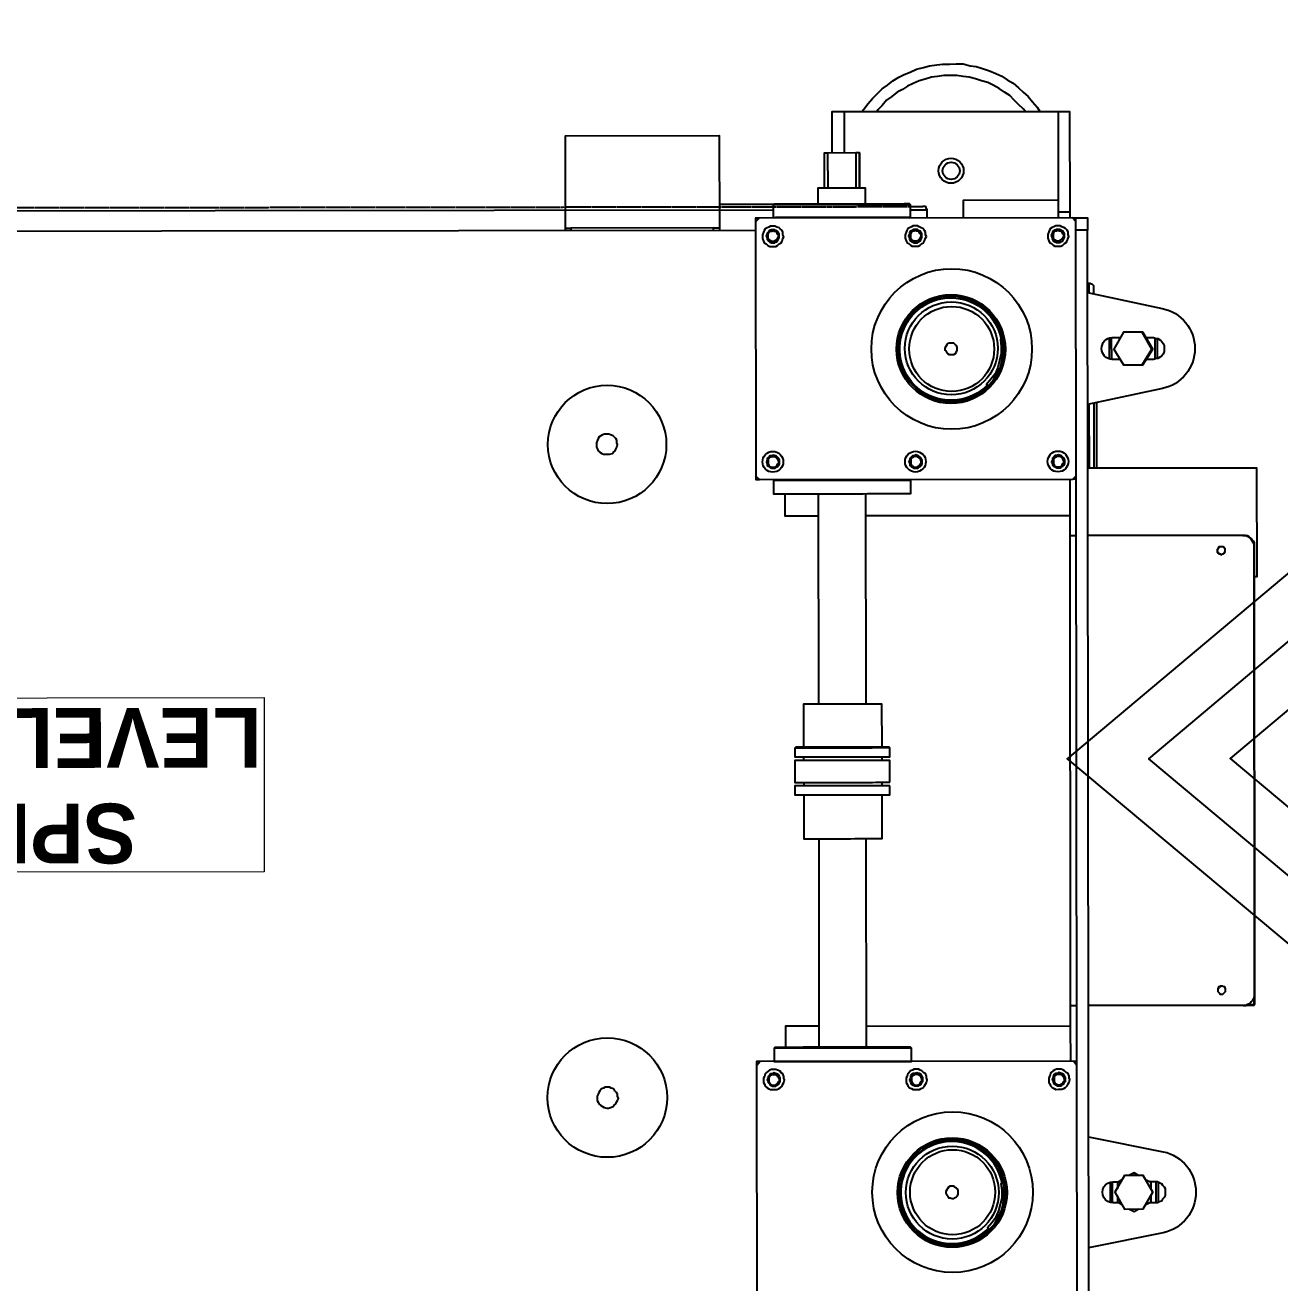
# Model space of a CAD drawing. Header units: feet. Extents: x -99009 to 3252343, y -11094690 to 9035152.
# Drawn here: x 2489362 to 2490418, y -1980629 to -1979570 of the extents above; entities that cross this region are included whole.
import ezdxf

# ---------------------------------------------------------------- set-up
doc = ezdxf.new("R2010")
doc.units = ezdxf.units.FT
doc.linetypes.add('PDF_IMPORT', pattern=[1, 0.8, -0.2])
doc.layers.add('1', color=1, linetype='Continuous')
doc.styles.add('PDF Century Gothic Bold', font='GOTHICB.TTF')

# ---------------------------------------------------------------- blocks, each defined once
blk = doc.blocks.new('lEVELLING mACHINE')
at = {"color": 200, "lineweight": 25, "transparency": 33554684}
for points in [[(11659.8, 7227.4), (11665.7, 7208.8), (11401.9, 7208.8), (11399, 7205.9), (11399, 6992.5), (11399, 6988.8)], [(11399, 7199.2), (11389.3, 7199.2), (11389.3, 6289.3), (11399, 6289.3)], [(11401.9, 6988.8), (11665.7, 6988.8), (11668.7, 6992.5), (11668.7, 7205.9), (11665.7, 7208.8), (11668.7, 7208.8), (11668.7, 7205.9)], [(11355.3, 7113.3), (11350.8, 7115.5), (11347.1, 7113.3)], [(11338.2, 7090.3), (11333.8, 7090.3), (11331.5, 7090.3), (11330.1, 7091), (11327.8, 7091.8), (11327.1, 7093.2), (11325.6, 7094.7), (11324.9, 7096.2), (11324.9, 7098.4), (11324.9, 7099.9), (11324.9, 7102.1), (11325.6, 7103.6), (11327.1, 7105.1), (11327.8, 7106.6), (11330.1, 7107.3), (11331.5, 7108.1), (11333.8, 7108.1), (11338.2, 7108.1)], [(11330.8, 7090.3), (11330.8, 7108.1)], [(11332.3, 7108.1), (11332.3, 7090.3)], [(11341.2, 7109.5), (11336.7, 7107.3), (11336.7, 7102.1)], [(11364.9, 7102.1), (11364.9, 7107.3), (11361.2, 7109.5)], [(11369.3, 7090.3), (11369.3, 7108.1)], [(11370.8, 7108.1), (11370.8, 7090.3)], [(11336.7, 7096.2), (11336.7, 7091), (11341.2, 7088.8)], [(11361.2, 7088.8), (11364.9, 7091), (11364.9, 7096.2)], [(11347.1, 7085.1), (11350.8, 7082.9), (11355.3, 7085.1)], [(11460.5, 7091), (11460.5, 7091)], [(11462.7, 7091.8), (11462.7, 7091.8)], [(11399, 6992.5), (11401.9, 6988.8), (11399, 6988.8), (11399, 6499), (11399, 6496)], [(11404.2, 6988.8), (11404.2, 6959.1)], [(11539, 6988.8), (11538.3, 6988.8), (11538.3, 6977.7), (11539, 6976.9), (11539.8, 6976.9), (11540.5, 6976.9), (11542, 6976.9), (11543.5, 6976.9), (11544.9, 6976.9), (11547.2, 6976.9), (11550.1, 6976.9), (11552.3, 6976.9), (11556.1, 6976.9), (11559, 6976.9), (11562.7, 6976.9), (11566.4, 6976.9), (11570.1, 6976.9), (11574.6, 6976.9), (11578.3, 6976.9), (11582.7, 6976.9), (11587.2, 6976.9), (11591.6, 6976.9), (11596.1, 6976.9), (11600.5, 6976.9), (11605, 6976.9), (11609.4, 6976.9), (11613.8, 6976.9), (11617.5, 6976.9), (11622, 6976.9), (11625.7, 6976.9), (11629.4, 6976.9), (11633.1, 6976.9), (11636.1, 6976.9), (11639, 6976.9), (11642, 6976.9), (11645, 6976.9), (11647.2, 6976.9), (11648.7, 6976.9), (11650.2, 6976.9), (11651.6, 6976.9), (11652.4, 6976.9), (11653.1, 6976.9), (11653.9, 6977.7), (11653.9, 6988.8), (11653.1, 6988.8)], [(11653.9, 6988.8), (11653.1, 6988.8), (11651.6, 6988.8), (11650.9, 6988.8), (11649.4, 6988.8), (11647.2, 6988.8), (11645, 6988.8), (11642.7, 6988.8), (11639.8, 6988.8), (11636.8, 6988.8), (11633.1, 6988.8), (11630.1, 6988.8), (11626.4, 6988.8), (11622, 6988.8), (11618.3, 6988.8), (11613.8, 6988.8), (11609.4, 6988.8), (11605, 6988.8), (11600.5, 6988.8), (11596.1, 6988.8), (11591.6, 6988.8), (11587.2, 6988.8), (11582.7, 6988.8), (11578.3, 6988.8), (11573.8, 6988.8), (11570.1, 6988.8), (11565.7, 6988.8), (11562, 6988.8), (11559, 6988.8), (11555.3, 6988.8), (11552.3, 6988.8), (11549.4, 6988.8), (11547.2, 6988.8), (11544.9, 6988.8), (11542.7, 6988.8), (11541.2, 6988.8), (11539.8, 6988.8), (11539, 6988.8), (11538.3, 6988.8)], [(11665.7, 6988.8), (11668.7, 6988.8), (11668.7, 6992.5)], [(11538.3, 6977.7), (11539, 6977.7), (11539.8, 6977.7), (11541.2, 6977.7), (11542.7, 6977.7), (11544.9, 6977.7), (11547.2, 6977.7), (11549.4, 6977.7), (11552.3, 6977.7), (11555.3, 6977.7), (11559, 6977.7), (11562, 6977.7), (11565.7, 6977.7), (11570.1, 6977.7), (11573.8, 6977.7), (11578.3, 6977.7), (11582.7, 6977.7), (11587.2, 6977.7), (11591.6, 6977.7), (11596.1, 6977.7), (11600.5, 6977.7), (11605, 6977.7), (11609.4, 6977.7), (11613.8, 6977.7), (11618.3, 6977.7), (11622, 6977.7), (11626.4, 6977.7), (11630.1, 6977.7), (11633.1, 6977.7), (11636.8, 6977.7), (11639.8, 6977.7), (11642.7, 6977.7), (11645, 6977.7), (11647.2, 6977.7), (11649.4, 6977.7), (11650.9, 6977.7), (11651.6, 6977.7), (11653.1, 6977.7), (11653.9, 6977.7)], [(11576.1, 6976.9), (11576.1, 6801.3)], [(11616.1, 6801.3), (11616.1, 6976.9)], [(11616.1, 6959.1), (11644.2, 6959.1), (11644.2, 6976.9)], [(11576.1, 6959.1), (11404.2, 6959.1), (11404.2, 6529.4), (11404.2, 6499)], [(11250, 6936.2), (11250, 6941.4), (11249.3, 6941.4), (11250, 6942.1), (11258.9, 6942.1), (11389.3, 6942.1)], [(11249.3, 6932.5), (11249.3, 6941.4)], [(11254.5, 6941.4), (11250, 6941.4), (11250, 6942.1)], [(11258.9, 6942.1), (11258.9, 6942.1)], [(11399, 6942.1), (11404.2, 6942.1)], [(11249.3, 6932.5), (11249.3, 6932.5)], [(11258.9, 6546.4), (11257.5, 6546.4), (11255.2, 6546.4), (11253.7, 6547.2), (11252.3, 6548.7), (11251.5, 6549.4), (11250, 6550.9), (11249.3, 6552.4), (11249.3, 6554.6), (11249.3, 6556.1), (11249.3, 6932.5), (11249.3, 6556.1), (11249.3, 6553.8), (11250, 6552.4), (11250.8, 6550.9), (11252.3, 6548.7), (11253.7, 6547.9), (11255.2, 6547.2), (11256.7, 6546.4), (11258.9, 6546.4), (11389.3, 6546.4)], [(11276.7, 6925.8), (11277.5, 6925.8), (11278.2, 6925.8), (11278.9, 6926.5), (11279.7, 6927.3), (11280.4, 6928), (11280.4, 6928.8), (11280.4, 6929.5), (11280.4, 6930.2), (11279.7, 6931), (11278.9, 6931.7), (11278.2, 6932.5), (11277.5, 6932.5), (11276.7, 6932.5)], [(11628.7, 6764.3), (11628.7, 6801.3), (11627.2, 6801.3), (11626.4, 6801.3), (11625, 6801.3), (11622.7, 6801.3), (11620.5, 6801.3), (11618.3, 6801.3), (11615.3, 6801.3), (11612.4, 6801.3), (11609.4, 6801.3), (11606.4, 6801.3), (11602.7, 6801.3), (11599.8, 6801.3), (11596.1, 6801.3), (11592.4, 6801.3), (11589.4, 6801.3), (11585.7, 6801.3), (11582.7, 6801.3), (11579.8, 6801.3), (11576.8, 6801.3), (11573.8, 6801.3), (11571.6, 6801.3), (11569.4, 6801.3), (11567.2, 6801.3), (11565.7, 6801.3), (11564.9, 6801.3), (11563.5, 6801.3), (11562.7, 6801.3), (11562.7, 6764.3)], [(11628.7, 6801.3), (11627.9, 6801.3), (11627.2, 6801.3), (11625.7, 6801.3), (11624.2, 6801.3), (11622, 6801.3), (11620.5, 6801.3), (11617.5, 6801.3), (11615.3, 6801.3), (11612.4, 6801.3), (11609.4, 6801.3), (11606.4, 6801.3), (11602.7, 6801.3), (11599.8, 6801.3), (11596.1, 6801.3), (11592.4, 6801.3), (11589.4, 6801.3), (11585.7, 6801.3), (11582.7, 6801.3), (11579.8, 6801.3), (11576.8, 6801.3), (11574.6, 6801.3), (11571.6, 6801.3), (11569.4, 6801.3), (11567.9, 6801.3), (11566.4, 6801.3), (11564.9, 6801.3), (11564.2, 6801.3), (11563.5, 6801.3), (11562.7, 6801.3)], [(11628.7, 6801.3), (11628.7, 6801.3)], [(11636.1, 6764.3), (11635.3, 6764.3), (11634.6, 6764.3), (11633.8, 6764.3), (11632.4, 6764.3), (11630.9, 6764.3), (11628.7, 6764.3), (11626.4, 6764.3), (11624.2, 6764.3), (11621.3, 6764.3), (11618.3, 6764.3), (11614.6, 6764.3), (11611.6, 6764.3), (11607.9, 6764.3), (11604.2, 6764.3), (11600.5, 6764.3), (11596.8, 6764.3), (11593.1, 6764.3), (11589.4, 6764.3), (11585.7, 6764.3), (11582, 6764.3), (11579, 6764.3), (11575.3, 6764.3), (11572.4, 6764.3), (11569.4, 6764.3), (11566.4, 6764.3), (11564.2, 6764.3), (11562, 6764.3), (11560.5, 6764.3), (11559, 6764.3), (11557.5, 6764.3), (11556.8, 6764.3), (11556.1, 6764.3)], [(11556.1, 6756.9), (11556.8, 6756.9), (11557.5, 6756.9), (11559, 6756.9), (11560.5, 6756.9), (11562, 6756.9), (11564.2, 6756.9), (11566.4, 6756.9), (11569.4, 6756.9), (11572.4, 6756.9), (11575.3, 6756.9), (11579, 6756.9), (11582, 6756.9), (11585.7, 6756.9), (11589.4, 6756.9), (11593.1, 6756.9), (11596.8, 6756.9), (11600.5, 6756.9), (11604.2, 6756.9), (11607.9, 6756.9), (11611.6, 6756.9), (11614.6, 6756.9), (11618.3, 6756.9), (11621.3, 6756.9), (11624.2, 6756.9), (11626.4, 6756.9), (11628.7, 6756.9), (11630.9, 6756.9), (11632.4, 6756.9), (11633.8, 6756.9), (11634.6, 6756.9), (11635.3, 6756.9), (11636.1, 6756.9)], [(11562.7, 6756.9), (11562.7, 6753.9)], [(11628.7, 6753.9), (11628.7, 6756.9)], [(11562.7, 6735.4), (11562.7, 6732.4)], [(11628.7, 6732.4), (11628.7, 6735.4)], [(11556.1, 6725), (11556.8, 6725), (11558.3, 6725), (11559.8, 6725), (11561.2, 6725), (11563.5, 6725), (11565.7, 6725), (11567.9, 6725), (11570.9, 6725), (11573.8, 6725), (11576.8, 6725), (11580.5, 6725), (11584.2, 6725), (11587.9, 6725), (11591.6, 6725), (11595.3, 6725), (11599, 6725), (11602.7, 6725), (11606.4, 6725), (11610.1, 6725), (11613.1, 6725), (11616.8, 6725), (11619.8, 6725), (11622.7, 6725), (11625, 6725), (11627.9, 6725), (11630.1, 6725), (11631.6, 6725), (11633.1, 6725), (11634.6, 6725), (11635.3, 6725), (11636.1, 6725)], [(11562.7, 6724.3), (11562.7, 6688), (11563.5, 6688), (11564.2, 6688), (11564.9, 6688), (11566.4, 6688), (11567.9, 6688), (11569.4, 6688), (11571.6, 6688), (11574.6, 6688), (11576.8, 6688), (11579.8, 6688), (11582.7, 6688), (11585.7, 6688), (11589.4, 6688), (11592.4, 6688), (11596.1, 6688), (11599.8, 6688), (11602.7, 6688), (11606.4, 6688), (11609.4, 6688), (11612.4, 6688), (11615.3, 6688), (11617.5, 6688), (11620.5, 6688), (11622, 6688), (11624.2, 6688), (11625.7, 6688), (11627.2, 6688), (11627.9, 6688), (11628.7, 6688), (11628.7, 6724.3)], [(11562.7, 6688), (11563.5, 6688), (11564.9, 6688), (11565.7, 6688), (11567.2, 6688), (11569.4, 6688), (11571.6, 6688), (11573.8, 6688), (11576.8, 6688), (11579.8, 6688), (11582.7, 6688), (11585.7, 6688), (11589.4, 6688), (11592.4, 6688), (11596.1, 6688), (11599.8, 6688), (11602.7, 6688), (11606.4, 6688), (11609.4, 6688), (11612.4, 6688), (11615.3, 6688), (11618.3, 6688), (11620.5, 6688), (11622.7, 6688), (11625, 6688), (11626.4, 6688), (11627.2, 6688), (11628.7, 6688)], [(11576.1, 6688), (11576.1, 6510.9)], [(11616.1, 6510.9), (11616.1, 6688)], [(11628.7, 6688), (11628.7, 6688)], [(11389.3, 6489.4), (11247.1, 6489.4), (11247.1, 6581.3), (11249.3, 6581.3)], [(11249.3, 6556.1), (11249.3, 6556.1)], [(11276.7, 6556.1), (11277.5, 6556.1), (11278.2, 6556.1), (11278.9, 6556.1), (11278.9, 6556.8), (11279.7, 6556.8), (11279.7, 6557.5), (11280.4, 6558.3), (11280.4, 6559), (11280.4, 6559.8), (11280.4, 6560.5), (11279.7, 6560.5), (11279.7, 6561.2), (11278.9, 6561.2), (11278.9, 6562), (11278.2, 6562), (11277.5, 6562), (11276.7, 6562.7)], [(11258.9, 6546.4), (11258.9, 6546.4)], [(11404.2, 6546.4), (11399, 6546.4)], [(11576.1, 6529.4), (11404.2, 6529.4)], [(11644.2, 6510.9), (11644.2, 6529.4), (11616.1, 6529.4)], [(11653.1, 6499), (11653.9, 6499.8), (11653.9, 6510.9), (11653.1, 6510.9), (11652.4, 6510.9), (11651.6, 6510.9), (11650.2, 6510.9), (11648.7, 6510.9), (11647.2, 6510.9), (11645, 6510.9), (11642, 6510.9), (11639, 6510.9), (11636.1, 6510.9), (11633.1, 6510.9), (11629.4, 6510.9), (11625.7, 6510.9), (11622, 6510.9), (11617.5, 6510.9), (11613.8, 6510.9), (11609.4, 6510.9), (11605, 6510.9), (11600.5, 6510.9), (11596.1, 6510.9), (11591.6, 6510.9), (11587.2, 6510.9), (11582.7, 6510.9), (11578.3, 6510.9), (11574.6, 6510.9), (11570.1, 6510.9), (11566.4, 6510.9), (11562.7, 6510.9), (11559, 6510.9), (11556.1, 6510.9), (11552.3, 6510.9), (11550.1, 6510.9), (11547.2, 6510.9), (11544.9, 6510.9), (11543.5, 6510.9), (11542, 6510.9), (11540.5, 6510.9), (11539.8, 6510.9), (11539, 6510.9), (11538.3, 6510.9), (11538.3, 6499.8), (11539, 6499)], [(11653.9, 6510.9), (11653.1, 6510.9), (11651.6, 6510.9), (11650.9, 6510.9), (11649.4, 6510.9), (11647.2, 6510.9), (11645, 6510.9), (11642.7, 6510.9), (11639.8, 6510.9), (11636.8, 6510.9), (11633.1, 6510.9), (11630.1, 6510.9), (11626.4, 6510.9), (11622, 6510.9), (11618.3, 6510.9), (11613.8, 6510.9), (11609.4, 6510.9), (11605, 6510.9), (11600.5, 6510.9), (11596.1, 6510.9), (11591.6, 6510.9), (11587.2, 6510.9), (11582.7, 6510.9), (11578.3, 6510.9), (11573.8, 6510.9), (11570.1, 6510.9), (11565.7, 6510.9), (11562, 6510.9), (11559, 6510.9), (11555.3, 6510.9), (11552.3, 6510.9), (11549.4, 6510.9), (11547.2, 6510.9), (11544.9, 6510.9), (11542.7, 6510.9), (11541.2, 6510.9), (11539.8, 6510.9), (11539, 6510.9), (11538.3, 6510.9)], [(11399, 6499), (11401.9, 6499), (11399, 6496), (11399, 6281.9), (11401.9, 6279), (11399, 6279), (11389.3, 6279), (11389.3, 6289.3)], [(11401.9, 6279), (11665.7, 6279), (11668.7, 6281.9), (11668.7, 6496), (11665.7, 6499), (11401.9, 6499)], [(11538.3, 6499.8), (11539, 6499.8), (11539.8, 6499.8), (11541.2, 6499.8), (11542.7, 6499.8), (11544.9, 6499.8), (11547.2, 6499.8), (11549.4, 6499.8), (11552.3, 6499.8), (11555.3, 6499.8), (11559, 6499.8), (11562, 6499.8), (11565.7, 6499.8), (11570.1, 6499.8), (11573.8, 6499.8), (11578.3, 6499.8), (11582.7, 6499.8), (11587.2, 6499.8), (11591.6, 6499.8), (11596.1, 6499.8), (11600.5, 6499.8), (11605, 6499.8), (11609.4, 6499.8), (11613.8, 6499.8), (11618.3, 6499.8), (11622, 6499.8), (11626.4, 6499.8), (11630.1, 6499.8), (11633.1, 6499.8), (11636.8, 6499.8), (11639.8, 6499.8), (11642.7, 6499.8), (11645, 6499.8), (11647.2, 6499.8), (11649.4, 6499.8), (11650.9, 6499.8), (11651.6, 6499.8), (11653.1, 6499.8), (11653.9, 6499.8)], [(11668.7, 6496), (11668.7, 6499), (11665.7, 6499)], [(11381.9, 6434.5), (11381.9, 6489.4)], [(11384.2, 6434.5), (11384.2, 6489.4)], [(11387.9, 6489.4), (11387.9, 6435.3)], [(11339.7, 6379.7), (11333.8, 6379.7), (11331.5, 6380.5), (11330.1, 6380.5), (11327.8, 6381.9), (11327.1, 6382.7), (11325.6, 6384.9), (11324.9, 6386.4), (11324.9, 6387.9), (11324.9, 6390.1), (11324.9, 6391.6), (11325.6, 6393.8), (11327.1, 6395.3), (11327.8, 6396), (11330.1, 6397.5), (11331.5, 6397.5), (11333.8, 6398.2), (11339.7, 6398.2)], [(11330.8, 6380.5), (11330.8, 6397.5)], [(11332.3, 6398.2), (11332.3, 6380.5)], [(11369.3, 6380.5), (11369.3, 6398.2)], [(11370.8, 6397.5), (11370.8, 6380.5)], [(11460.5, 6381.2), (11460.5, 6381.2)], [(11462.7, 6381.2), (11462.7, 6381.2)], [(11468.6, 6364.9), (11468.6, 6364.9)], [(11389.3, 6333.8), (11387.9, 6333.8), (11387.1, 6333.8), (11386.4, 6334.5), (11385.6, 6334.5), (11384.9, 6335.3), (11384.2, 6336), (11384.2, 6336.7), (11384.2, 6337.5), (11384.2, 6343.4)], [(11387.9, 6342.7), (11387.9, 6333.8)], [(11668.7, 6289.3), (13169.1, 6289.3)], [(11704.2, 6287.1), (11702.8, 6287.1), (11702, 6287.1), (11701.3, 6287.1), (11700.5, 6287.1), (11699.8, 6287.1), (11699.1, 6287.1), (11699.1, 6289.3)], [(11704.2, 6289.3), (11704.2, 6287.1), (11824.3, 6287.1), (11824.3, 6289.3)], [(11828.7, 6289.3), (11828.7, 6287.1), (11828, 6287.1), (11827.2, 6287.1), (11826.5, 6287.1), (11825.8, 6287.1), (11825, 6287.1), (11824.3, 6287.1)], [(11399, 6281.9), (11399, 6279)], [(11413.8, 6273.8), (11404.2, 6273.8), (11404.2, 6279)], [(11413.8, 6189.3), (11413.8, 6264.1), (11493.8, 6264.1), (11493.8, 6279)], [(11413.8, 6264.1), (11413.8, 6279)], [(11524.2, 6279), (11524.2, 6272.3), (11524.2, 6271.5), (11524.9, 6270.8), (11524.9, 6270.1), (11525.7, 6269.3), (11526.4, 6269.3), (11527.2, 6269.3), (11527.9, 6269.3)], [(11539, 6279), (11538.3, 6278.2), (11538.3, 6267.8), (11539, 6267.1), (11539.8, 6267.1), (11540.5, 6267.1), (11542, 6267.1), (11543.5, 6267.1), (11544.9, 6267.1), (11547.2, 6267.1), (11550.1, 6267.1), (11552.3, 6267.1), (11556.1, 6267.1), (11559, 6267.1), (11562.7, 6267.1), (11566.4, 6267.1), (11570.1, 6267.1), (11574.6, 6267.1), (11578.3, 6267.1), (11582.7, 6267.1), (11587.2, 6267.1), (11591.6, 6267.1), (11596.1, 6267.1), (11600.5, 6267.1), (11605, 6267.1), (11609.4, 6267.1), (11613.8, 6267.1), (11617.5, 6267.1), (11622, 6267.1), (11625.7, 6267.1), (11629.4, 6267.1), (11633.1, 6267.1), (11636.1, 6267.1), (11639, 6267.1), (11642, 6267.1), (11645, 6267.1), (11647.2, 6267.1), (11648.7, 6267.1), (11650.2, 6267.1), (11651.6, 6267.1), (11652.4, 6267.1), (11653.1, 6267.1)], [(11653.9, 6278.2), (11653.1, 6278.2), (11651.6, 6278.2), (11650.9, 6278.2), (11649.4, 6278.2), (11647.2, 6278.2), (11645, 6278.2), (11642.7, 6278.2), (11639.8, 6278.2), (11636.8, 6278.2), (11633.1, 6278.2), (11630.1, 6278.2), (11626.4, 6278.2), (11622, 6278.2), (11618.3, 6278.2), (11613.8, 6278.2), (11609.4, 6278.2), (11605, 6278.2), (11600.5, 6278.2), (11596.1, 6278.2), (11591.6, 6278.2), (11587.2, 6278.2), (11582.7, 6278.2), (11578.3, 6278.2), (11573.8, 6278.2), (11570.1, 6278.2), (11565.7, 6278.2), (11562, 6278.2), (11559, 6278.2), (11555.3, 6278.2), (11552.3, 6278.2), (11549.4, 6278.2), (11547.2, 6278.2), (11544.9, 6278.2), (11542.7, 6278.2), (11541.2, 6278.2), (11539.8, 6278.2), (11539, 6278.2), (11538.3, 6278.2)], [(11699.1, 6267.1), (11653.1, 6267.1), (11653.9, 6267.8), (11653.9, 6278.2), (11653.1, 6279)], [(11665.7, 6279), (11668.7, 6279), (11668.7, 6281.9)], [(11828.7, 6287.1), (11828.7, 6209.3), (11699.1, 6209.3), (11699.1, 6287.1)], [(11604.2, 6224.1), (11604.2, 6189.3), (11593.8, 6189.3), (11413.8, 6189.3), (11404.2, 6189.3), (11404.2, 6273.8)], [(11524.2, 6272.3), (11538.3, 6272.3)], [(11538.3, 6267.8), (11539, 6267.8), (11539.8, 6267.8), (11541.2, 6267.8), (11542.7, 6267.8), (11544.9, 6267.8), (11547.2, 6267.8), (11549.4, 6267.8), (11552.3, 6267.8), (11555.3, 6267.8), (11559, 6267.8), (11562, 6267.8), (11565.7, 6267.8), (11570.1, 6267.8), (11573.8, 6267.8), (11578.3, 6267.8), (11582.7, 6267.8), (11587.2, 6267.8), (11591.6, 6267.8), (11596.1, 6267.8), (11600.5, 6267.8), (11605, 6267.8), (11609.4, 6267.8), (11613.8, 6267.8), (11618.3, 6267.8), (11622, 6267.8), (11626.4, 6267.8), (11630.1, 6267.8), (11633.1, 6267.8), (11636.8, 6267.8), (11639.8, 6267.8), (11642.7, 6267.8), (11645, 6267.8), (11647.2, 6267.8), (11649.4, 6267.8), (11650.9, 6267.8), (11651.6, 6267.8), (11653.1, 6267.8), (11653.9, 6267.8)], [(11653.9, 6272.3), (14942.1, 6272.3)], [(11576.1, 6267.1), (11576.1, 6253.8), (11576.8, 6253.8), (11577.5, 6253.8), (11578.3, 6253.8), (11579.8, 6253.8), (11582, 6253.8), (11583.5, 6253.8), (11585.7, 6253.8), (11587.9, 6253.8), (11590.9, 6253.8), (11593.1, 6253.8), (11596.1, 6253.8), (11599, 6253.8), (11601.2, 6253.8), (11604.2, 6253.8), (11606.4, 6253.8), (11608.7, 6253.8), (11610.1, 6253.8), (11612.4, 6253.8), (11613.8, 6253.8), (11614.6, 6253.8), (11615.3, 6253.8), (11616.1, 6253.8), (11616.1, 6267.1)], [(11581.2, 6224.1), (11581.2, 6253.8), (11581.2, 6224.1), (11582, 6224.1), (11582.7, 6224.1), (11583.5, 6224.1), (11584.2, 6224.1), (11584.2, 6253.8)], [(11584.2, 6224.1), (11607.9, 6224.1), (11607.9, 6253.8)], [(11607.9, 6224.1), (11608.7, 6224.1), (11609.4, 6224.1), (11610.1, 6224.1), (11610.9, 6224.1), (11610.9, 6253.8)], [(11581.2, 6224.1), (11581.2, 6224.1)], [(11593.8, 6224.1), (11593.8, 6189.3)], [(11579, 6189.3), (11577.5, 6187.1), (11573.8, 6182.6), (11570.1, 6178.2), (11566.4, 6174.5), (11562, 6170), (11557.5, 6167.1), (11553.1, 6163.4), (11547.9, 6160.4), (11543.5, 6158.2), (11538.3, 6156), (11533.1, 6153.7), (11527.2, 6152.2), (11522, 6150.8), (11516, 6150), (11510.9, 6149.3), (11504.9, 6149.3), (11499.7, 6149.3), (11493.8, 6149.3), (11487.9, 6150.8), (11482.7, 6151.5), (11477.5, 6153), (11471.6, 6155.2), (11466.4, 6157.4), (11461.2, 6159.7), (11456.8, 6162.6), (11451.6, 6165.6), (11447.1, 6169.3), (11443.4, 6173), (11439, 6176.7), (11435.3, 6181.1), (11431.6, 6185.6), (11429.3, 6189.3)], [(11441.2, 6189.3), (11443.4, 6187.1), (11447.1, 6183.4), (11450.8, 6179.7), (11454.5, 6176), (11459, 6173), (11463.4, 6170), (11468.6, 6167.1), (11473.1, 6164.8), (11478.3, 6163.4), (11483.4, 6161.9), (11488.6, 6160.4), (11493.8, 6159.7), (11499, 6158.9), (11504.2, 6158.9), (11510.1, 6158.9), (11515.3, 6159.7), (11520.5, 6160.4), (11525.7, 6161.9), (11530.9, 6163.4), (11536, 6165.6), (11540.5, 6167.8), (11544.9, 6170.8), (11549.4, 6173), (11553.8, 6176.7), (11558.3, 6179.7), (11562, 6184.1), (11565.7, 6187.8), (11566.4, 6189.3)]]:
    blk.add_lwpolyline(points, dxfattribs=at)
for points in [[(11389.3, 7052.5), (11326.4, 7065.1, -0.805272), (11326.4, 7133.3), (11389.3, 7145.9)], [(11462, 7091), (11460.5, 7091), (11462.7, 7091.8), (11462, 7091.8, 4.10214), (11473.8, 7129.6), (11473.8, 7128.8), (11474.5, 7128.8), (11470.8, 7124.4), (11467.1, 7119.9), (11464.9, 7114.7), (11463.4, 7109.5), (11462, 7103.6), (11462, 7097.7), (11462.7, 7091.8)], [(11363.4, 7108.1), (11368.6, 7108.1, -1.003478), (11368.6, 7090.3), (11363.4, 7090.3)], [(11389.3, 6341.9), (11326.4, 6355.3, -0.814666), (11326.4, 6422.7), (11389.3, 6436)], [(11462.7, 6381.2), (11462, 6387.1), (11462, 6393.1), (11463.4, 6399), (11464.9, 6404.9), (11467.1, 6410.1), (11470.8, 6414.5), (11474.5, 6419), (11473.8, 6419), (11473.8, 6419.7, -4.033178), (11462, 6381.2)], [(11361.9, 6398.2), (11368.6, 6398.2, -0.967222), (11368.6, 6379.7), (11361.9, 6379.7)]]:
    blk.add_lwpolyline(points, format="xyb", dxfattribs=at)
for points in [[(11460.5, 7091), (11461.2, 7090.3), (11462.7, 7084.4), (11464.9, 7078.4), (11468.6, 7073.2), (11472.3, 7068.8), (11477.5, 7064.3), (11482.7, 7060.6), (11487.9, 7058.4), (11493.8, 7056.2), (11499.7, 7055.5), (11506.4, 7055.5), (11512.3, 7056.2), (11518.3, 7057.7), (11524.2, 7059.9), (11529.4, 7063.6), (11534.6, 7067.3), (11538.3, 7071.8), (11542, 7076.9), (11544.9, 7082.9), (11546.4, 7088.8), (11547.9, 7094.7), (11547.9, 7100.7), (11547.2, 7107.3), (11545.7, 7113.3), (11543.5, 7119.2), (11540.5, 7124.4), (11536, 7128.8), (11531.6, 7133.3), (11526.4, 7137), (11521.2, 7139.9), (11515.3, 7141.4), (11509.4, 7142.9), (11502.7, 7142.9), (11496.8, 7142.9), (11490.8, 7141.4), (11484.9, 7138.4), (11479.7, 7135.5), (11474.5, 7131.8), (11473.1, 7130.3), (11468.6, 7125.8), (11465.7, 7120.7), (11462.7, 7114.7), (11461.2, 7108.8), (11460.5, 7102.9), (11459.7, 7096.2)], [(11460.5, 7091), (11461.2, 7090.3), (11462.7, 7084.4), (11464.9, 7078.4), (11468.6, 7073.2), (11472.3, 7068.8), (11476.8, 7064.3), (11482, 7060.6), (11487.9, 7058.4), (11493.8, 7056.2), (11499.7, 7055.5), (11506.4, 7055.5), (11512.3, 7056.2), (11518.3, 7057.7), (11524.2, 7059.9), (11529.4, 7063.6), (11534.6, 7067.3), (11538.3, 7071.8), (11542, 7076.9), (11544.9, 7082.9), (11546.4, 7088.1), (11547.9, 7094.7), (11547.9, 7100.7), (11547.2, 7107.3), (11545.7, 7113.3), (11543.5, 7118.4), (11540.5, 7124.4), (11536, 7128.8), (11531.6, 7133.3), (11526.4, 7137), (11521.2, 7139.9), (11515.3, 7141.4), (11509.4, 7142.9), (11502.7, 7142.9), (11496.8, 7142.9), (11490.8, 7141.4), (11484.9, 7138.4), (11479.7, 7135.5), (11474.5, 7131.8), (11473.1, 7130.3), (11468.6, 7125.8), (11465.7, 7120.7), (11462.7, 7114.7), (11461.2, 7108.8), (11460.5, 7102.9), (11460.5, 7096.2)], [(11359, 7085.1), (11367.1, 7099.2), (11359, 7113.3), (11343.4, 7113.3), (11335.3, 7099.2), (11343.4, 7085.1)], [(11499, 7099.2), (11499, 7097.7), (11499.7, 7096.2), (11500.5, 7095.5), (11502, 7094.7), (11502.7, 7094), (11504.2, 7094), (11505.7, 7094), (11507.1, 7094.7), (11507.9, 7096.2), (11508.6, 7096.9), (11509.4, 7098.4), (11509.4, 7099.9), (11508.6, 7101.4), (11507.9, 7102.1), (11507.1, 7103.6), (11505.7, 7103.6), (11504.2, 7104.4), (11502.7, 7104.4), (11502, 7103.6), (11500.5, 7102.9), (11499.7, 7102.1), (11499, 7100.7)], [(11793.9, 7010.3), (11796.1, 7010.3), (11797.6, 7011), (11799.1, 7011.7), (11800.6, 7013.2), (11801.3, 7014.7), (11802, 7016.2), (11802.8, 7017.7), (11802.8, 7019.9), (11802.8, 7021.4), (11802, 7022.9), (11801.3, 7024.3), (11799.8, 7025.8), (11798.3, 7026.6), (11796.9, 7027.3), (11794.6, 7028), (11793.2, 7028), (11791.7, 7027.3), (11789.4, 7026.6), (11788.7, 7025.8), (11787.2, 7024.3), (11786.5, 7022.9), (11785.7, 7021.4), (11785, 7019.9), (11785.7, 7017.7), (11785.7, 7016.2), (11786.5, 7014.7), (11788, 7013.2), (11788.7, 7011.7), (11790.9, 7011), (11792.4, 7010.3)], [(11413.8, 6995.4), (11416, 6995.4), (11417.5, 6996.2), (11419, 6996.9), (11420.5, 6998.4), (11421.2, 6999.1), (11421.9, 7001.4), (11422.7, 7002.8), (11422.7, 7004.3), (11422.7, 7006.6), (11421.9, 7008), (11421.2, 7009.5), (11419.7, 7011), (11418.2, 7011.7), (11416.8, 7012.5), (11414.5, 7012.5), (11413, 7012.5), (11411.6, 7012.5), (11410.1, 7011.7), (11408.6, 7011), (11407.1, 7009.5), (11406.4, 7008), (11405.6, 7006.6), (11404.9, 7004.3), (11405.6, 7002.8), (11405.6, 7001.4), (11406.4, 6999.1), (11407.9, 6998.4), (11409.3, 6996.9), (11410.8, 6996.2), (11412.3, 6995.4)], [(11413.8, 6998.4), (11415.3, 6999.1), (11416.8, 6999.1), (11418.2, 6999.9), (11419, 7001.4), (11419, 7002.8), (11419.7, 7004.3), (11419, 7005.8), (11419, 7006.6), (11418.2, 7008), (11416.8, 7008.8), (11415.3, 7009.5), (11413.8, 7009.5), (11412.3, 7009.5), (11411.6, 7008.8), (11410.1, 7008), (11409.3, 7006.6), (11408.6, 7005.8), (11408.6, 7004.3), (11408.6, 7002.8), (11409.3, 7001.4), (11410.1, 6999.9), (11411.6, 6999.1), (11412.3, 6999.1)], [(11413.8, 7008.8), (11413, 7008.8), (11411.6, 7008), (11410.8, 7007.3), (11410.1, 7005.8), (11409.3, 7005.1), (11409.3, 7003.6), (11410.1, 7002.1), (11410.8, 7001.4), (11411.6, 7000.6), (11413, 6999.9), (11413.8, 6999.9), (11415.3, 6999.9), (11416.8, 7000.6), (11417.5, 7001.4), (11418.2, 7002.1), (11418.2, 7003.6), (11418.2, 7005.1), (11418.2, 7005.8), (11417.5, 7007.3), (11416.8, 7008), (11415.3, 7008.8)], [(11533.8, 6995.4), (11536, 6995.4), (11537.5, 6996.2), (11539, 6996.9), (11540.5, 6998.4), (11541.2, 6999.1), (11542, 7001.4), (11542.7, 7002.8), (11542.7, 7004.3), (11542.7, 7006.6), (11542, 7008), (11541.2, 7009.5), (11539.8, 7011), (11538.3, 7011.7), (11536.8, 7012.5), (11534.6, 7012.5), (11533.1, 7012.5), (11531.6, 7012.5), (11530.1, 7011.7), (11528.6, 7011), (11527.2, 7009.5), (11526.4, 7008), (11525.7, 7006.6), (11524.9, 7004.3), (11525.7, 7002.8), (11525.7, 7001.4), (11526.4, 6999.1), (11527.9, 6998.4), (11529.4, 6996.9), (11530.9, 6996.2), (11532.3, 6995.4)], [(11533.8, 6998.4), (11535.3, 6999.1), (11536.8, 6999.1), (11538.3, 6999.9), (11539, 7001.4), (11539, 7002.8), (11539.8, 7004.3), (11539, 7005.8), (11539, 7006.6), (11538.3, 7008), (11536.8, 7008.8), (11535.3, 7009.5), (11533.8, 7009.5), (11532.3, 7009.5), (11531.6, 7008.8), (11530.1, 7008), (11529.4, 7006.6), (11528.6, 7005.8), (11528.6, 7004.3), (11528.6, 7002.8), (11529.4, 7001.4), (11530.1, 6999.9), (11531.6, 6999.1), (11532.3, 6999.1)], [(11533.8, 7008.8), (11533.1, 7008.8), (11531.6, 7008), (11530.9, 7007.3), (11530.1, 7005.8), (11529.4, 7005.1), (11529.4, 7003.6), (11530.1, 7002.1), (11530.9, 7001.4), (11531.6, 7000.6), (11533.1, 6999.9), (11533.8, 6999.9), (11535.3, 6999.9), (11536.8, 7000.6), (11537.5, 7001.4), (11538.3, 7002.1), (11538.3, 7003.6), (11538.3, 7005.1), (11538.3, 7005.8), (11537.5, 7007.3), (11536.8, 7008), (11535.3, 7008.8)], [(11653.9, 6995.4), (11656.1, 6995.4), (11657.6, 6996.2), (11659, 6996.9), (11660.5, 6998.4), (11661.3, 6999.1), (11662, 7001.4), (11662.7, 7002.8), (11662.7, 7004.3), (11662.7, 7006.6), (11662, 7008), (11661.3, 7009.5), (11659.8, 7011), (11658.3, 7011.7), (11656.8, 7012.5), (11654.6, 7012.5), (11653.1, 7012.5), (11651.6, 7012.5), (11650.2, 7011.7), (11648.7, 7011), (11647.2, 7009.5), (11646.4, 7008), (11645.7, 7006.6), (11645, 7004.3), (11645.7, 7002.8), (11645.7, 7001.4), (11646.4, 6999.1), (11647.9, 6998.4), (11648.7, 6996.9), (11650.9, 6996.2), (11652.4, 6995.4)], [(11653.9, 6998.4), (11655.3, 6999.1), (11656.8, 6999.1), (11657.6, 6999.9), (11659, 7001.4), (11659, 7002.8), (11659.8, 7004.3), (11659, 7005.8), (11659, 7006.6), (11657.6, 7008), (11656.8, 7008.8), (11655.3, 7009.5), (11653.9, 7009.5), (11652.4, 7009.5), (11651.6, 7008.8), (11650.2, 7008), (11649.4, 7006.6), (11648.7, 7005.8), (11648.7, 7004.3), (11648.7, 7002.8), (11649.4, 7001.4), (11650.2, 6999.9), (11651.6, 6999.1), (11652.4, 6999.1)], [(11653.9, 7008.8), (11653.1, 7008.8), (11651.6, 7008), (11650.9, 7007.3), (11650.2, 7005.8), (11649.4, 7005.1), (11649.4, 7003.6), (11650.2, 7002.1), (11650.9, 7001.4), (11651.6, 7000.6), (11653.1, 6999.9), (11653.9, 6999.9), (11655.3, 6999.9), (11656.8, 7000.6), (11657.6, 7001.4), (11658.3, 7002.1), (11658.3, 7003.6), (11658.3, 7005.1), (11658.3, 7005.8), (11657.6, 7007.3), (11656.8, 7008), (11655.3, 7008.8)], [(11249.3, 6932.5), (11249.3, 6933.9), (11250, 6936.2), (11250.8, 6937.6), (11252.3, 6939.1), (11253.7, 6940.6), (11255.2, 6941.4), (11256.7, 6942.1), (11258.9, 6942.1), (11256.7, 6942.1), (11255.2, 6941.4), (11253.7, 6940.6), (11252.3, 6939.1), (11250.8, 6937.6), (11250, 6936.2), (11249.3, 6933.9)], [(11276.7, 6932.5), (11276, 6932.5), (11275.2, 6931.7), (11274.5, 6931), (11273.8, 6930.2), (11273.8, 6928.8), (11273.8, 6928), (11274.5, 6926.5), (11275.2, 6926.5), (11276.7, 6925.8), (11277.5, 6925.8), (11278.2, 6926.5), (11279.7, 6926.5), (11279.7, 6928), (11280.4, 6928.8), (11280.4, 6930.2), (11279.7, 6931), (11278.9, 6931.7), (11278.2, 6932.5)], [(11556.1, 6756.9), (11556.8, 6756.9), (11557.5, 6756.9), (11558.3, 6756.9), (11559, 6756.9), (11561.2, 6756.9), (11562.7, 6756.9), (11564.9, 6756.9), (11567.2, 6756.9), (11570.1, 6756.9), (11573.1, 6756.9), (11576.1, 6756.9), (11579.8, 6756.9), (11583.5, 6756.9), (11586.4, 6756.9), (11590.1, 6756.9), (11593.8, 6756.9), (11598.3, 6756.9), (11602, 6756.9), (11605.7, 6756.9), (11608.7, 6756.9), (11612.4, 6756.9), (11616.1, 6756.9), (11619, 6756.9), (11622, 6756.9), (11625, 6756.9), (11627.2, 6756.9), (11629.4, 6756.9), (11630.9, 6756.9), (11632.4, 6756.9), (11633.8, 6756.9), (11634.6, 6756.9), (11635.3, 6756.9), (11636.1, 6756.9), (11636.1, 6764.3), (11635.3, 6764.3), (11634.6, 6764.3), (11633.8, 6764.3), (11632.4, 6764.3), (11630.9, 6764.3), (11629.4, 6764.3), (11627.2, 6764.3), (11625, 6764.3), (11622, 6764.3), (11619, 6764.3), (11616.1, 6764.3), (11612.4, 6764.3), (11608.7, 6764.3), (11605.7, 6764.3), (11602, 6764.3), (11598.3, 6764.3), (11593.8, 6764.3), (11590.1, 6764.3), (11586.4, 6764.3), (11583.5, 6764.3), (11579.8, 6764.3), (11576.1, 6764.3), (11573.1, 6764.3), (11570.1, 6764.3), (11567.2, 6764.3), (11564.9, 6764.3), (11562.7, 6764.3), (11561.2, 6764.3), (11559, 6764.3), (11558.3, 6764.3), (11557.5, 6764.3), (11556.8, 6764.3), (11556.1, 6764.3)], [(11556.1, 6753.9), (11556.1, 6735.4), (11556.8, 6735.4), (11558.3, 6735.4), (11559.8, 6735.4), (11561.2, 6735.4), (11563.5, 6735.4), (11565.7, 6735.4), (11567.9, 6735.4), (11570.9, 6735.4), (11573.8, 6735.4), (11576.8, 6735.4), (11580.5, 6735.4), (11584.2, 6735.4), (11587.9, 6735.4), (11591.6, 6735.4), (11595.3, 6735.4), (11599, 6735.4), (11602.7, 6735.4), (11606.4, 6735.4), (11610.1, 6735.4), (11613.1, 6735.4), (11616.8, 6735.4), (11619.8, 6735.4), (11622.7, 6735.4), (11625, 6735.4), (11627.9, 6735.4), (11630.1, 6735.4), (11631.6, 6735.4), (11633.1, 6735.4), (11634.6, 6735.4), (11635.3, 6735.4), (11636.1, 6735.4), (11636.1, 6753.9), (11635.3, 6753.9), (11634.6, 6753.9), (11633.1, 6753.9), (11631.6, 6753.9), (11630.1, 6753.9), (11627.9, 6753.9), (11625, 6753.9), (11622.7, 6753.9), (11619.8, 6753.9), (11616.8, 6753.9), (11613.1, 6753.9), (11610.1, 6753.9), (11606.4, 6753.9), (11602.7, 6753.9), (11599, 6753.9), (11595.3, 6753.9), (11591.6, 6753.9), (11587.9, 6753.9), (11584.2, 6753.9), (11580.5, 6753.9), (11576.8, 6753.9), (11573.8, 6753.9), (11570.9, 6753.9), (11567.9, 6753.9), (11565.7, 6753.9), (11563.5, 6753.9), (11561.2, 6753.9), (11559.8, 6753.9), (11558.3, 6753.9), (11556.8, 6753.9)], [(11556.8, 6724.3), (11557.5, 6724.3), (11558.3, 6724.3), (11559, 6724.3), (11561.2, 6724.3), (11562.7, 6724.3), (11564.9, 6724.3), (11567.2, 6724.3), (11570.1, 6724.3), (11573.1, 6724.3), (11576.1, 6724.3), (11579.8, 6724.3), (11583.5, 6724.3), (11586.4, 6724.3), (11590.1, 6724.3), (11593.8, 6724.3), (11598.3, 6724.3), (11602, 6724.3), (11605.7, 6724.3), (11608.7, 6724.3), (11612.4, 6724.3), (11616.1, 6724.3), (11619, 6724.3), (11622, 6724.3), (11625, 6724.3), (11627.2, 6724.3), (11629.4, 6724.3), (11630.9, 6724.3), (11632.4, 6724.3), (11633.8, 6724.3), (11634.6, 6724.3), (11635.3, 6724.3), (11636.1, 6725), (11636.1, 6732.4), (11635.3, 6732.4), (11634.6, 6732.4), (11633.1, 6732.4), (11631.6, 6732.4), (11630.1, 6732.4), (11627.9, 6732.4), (11625, 6732.4), (11622.7, 6732.4), (11619.8, 6732.4), (11616.8, 6732.4), (11613.1, 6732.4), (11610.1, 6732.4), (11606.4, 6732.4), (11602.7, 6732.4), (11599, 6732.4), (11595.3, 6732.4), (11591.6, 6732.4), (11587.9, 6732.4), (11584.2, 6732.4), (11580.5, 6732.4), (11576.8, 6732.4), (11573.8, 6732.4), (11570.9, 6732.4), (11567.9, 6732.4), (11565.7, 6732.4), (11563.5, 6732.4), (11561.2, 6732.4), (11559.8, 6732.4), (11558.3, 6732.4), (11556.8, 6732.4), (11556.1, 6732.4), (11556.1, 6725)], [(11276.7, 6562.7), (11276, 6562), (11275.2, 6562), (11274.5, 6561.2), (11273.8, 6559.8), (11273.8, 6559), (11273.8, 6557.5), (11274.5, 6556.8), (11275.2, 6556.1), (11276.7, 6556.1), (11277.5, 6556.1), (11278.2, 6556.1), (11279.7, 6556.8), (11279.7, 6557.5), (11280.4, 6559), (11280.4, 6559.8), (11279.7, 6561.2), (11278.9, 6562), (11278.2, 6562)], [(11413.8, 6478.3), (11415.3, 6479), (11416.8, 6479), (11418.2, 6480.5), (11419, 6481.2), (11419, 6482.7), (11419.7, 6484.2), (11419, 6485.7), (11419, 6487.2), (11418.2, 6487.9), (11416.8, 6488.6), (11415.3, 6489.4), (11413.8, 6489.4), (11412.3, 6489.4), (11411.6, 6488.6), (11410.1, 6487.9), (11409.3, 6487.2), (11408.6, 6485.7), (11408.6, 6484.2), (11408.6, 6482.7), (11409.3, 6481.2), (11410.1, 6480.5), (11411.6, 6479), (11412.3, 6479)], [(11413.8, 6488.6), (11413, 6488.6), (11411.6, 6487.9), (11410.8, 6487.2), (11410.1, 6485.7), (11409.3, 6484.9), (11409.3, 6483.5), (11410.1, 6482), (11410.8, 6481.2), (11411.6, 6480.5), (11413, 6479.7), (11413.8, 6479.7), (11415.3, 6479.7), (11416.8, 6480.5), (11417.5, 6481.2), (11418.2, 6482), (11418.2, 6483.5), (11418.2, 6484.9), (11418.2, 6485.7), (11417.5, 6487.2), (11416.8, 6487.9), (11415.3, 6488.6)], [(11533.8, 6478.3), (11535.3, 6479), (11536.8, 6479), (11538.3, 6480.5), (11539, 6481.2), (11539, 6482.7), (11539.8, 6484.2), (11539, 6485.7), (11539, 6487.2), (11538.3, 6487.9), (11536.8, 6488.6), (11535.3, 6489.4), (11533.8, 6489.4), (11532.3, 6489.4), (11531.6, 6488.6), (11530.1, 6487.9), (11529.4, 6487.2), (11528.6, 6485.7), (11528.6, 6484.2), (11528.6, 6482.7), (11529.4, 6481.2), (11530.1, 6480.5), (11531.6, 6479), (11532.3, 6479)], [(11533.8, 6488.6), (11533.1, 6488.6), (11531.6, 6487.9), (11530.9, 6487.2), (11530.1, 6485.7), (11529.4, 6484.9), (11529.4, 6483.5), (11530.1, 6482), (11530.9, 6481.2), (11531.6, 6480.5), (11533.1, 6479.7), (11533.8, 6479.7), (11535.3, 6479.7), (11536.8, 6480.5), (11537.5, 6481.2), (11538.3, 6482), (11538.3, 6483.5), (11538.3, 6484.9), (11538.3, 6485.7), (11537.5, 6487.2), (11536.8, 6487.9), (11535.3, 6488.6)], [(11653.9, 6478.3), (11655.3, 6479), (11656.8, 6479), (11657.6, 6480.5), (11659, 6481.2), (11659, 6482.7), (11659.8, 6484.2), (11659, 6485.7), (11659, 6487.2), (11657.6, 6487.9), (11656.8, 6488.6), (11655.3, 6489.4), (11653.9, 6489.4), (11652.4, 6489.4), (11651.6, 6488.6), (11650.2, 6487.9), (11649.4, 6487.2), (11648.7, 6485.7), (11648.7, 6484.2), (11648.7, 6482.7), (11649.4, 6481.2), (11650.2, 6480.5), (11651.6, 6479), (11652.4, 6479)], [(11653.9, 6488.6), (11653.1, 6488.6), (11651.6, 6487.9), (11650.9, 6487.2), (11650.2, 6485.7), (11649.4, 6484.9), (11649.4, 6483.5), (11650.2, 6482), (11650.9, 6481.2), (11651.6, 6480.5), (11653.1, 6479.7), (11653.9, 6479.7), (11655.3, 6479.7), (11656.8, 6480.5), (11657.6, 6481.2), (11658.3, 6482), (11658.3, 6483.5), (11658.3, 6484.9), (11658.3, 6485.7), (11657.6, 6487.2), (11656.8, 6487.9), (11655.3, 6488.6)], [(11793.9, 6460.5), (11796.1, 6460.5), (11797.6, 6461.2), (11799.1, 6462), (11800.6, 6462.7), (11801.3, 6464.2), (11802, 6465.7), (11802.8, 6467.9), (11802.8, 6469.4), (11802.8, 6471.6), (11802, 6473.1), (11801.3, 6474.6), (11799.8, 6476), (11798.3, 6476.8), (11796.9, 6477.5), (11794.6, 6477.5), (11793.2, 6477.5), (11791.7, 6477.5), (11789.4, 6476.8), (11788.7, 6476), (11787.2, 6474.6), (11786.5, 6473.1), (11785.7, 6471.6), (11785, 6469.4), (11785.7, 6467.9), (11785.7, 6465.7), (11786.5, 6464.2), (11788, 6462.7), (11788.7, 6462), (11790.9, 6461.2), (11792.4, 6460.5)], [(11460.5, 6381.2), (11461.2, 6379.7), (11462.7, 6373.8), (11464.9, 6368.6), (11468.6, 6363.4), (11472.3, 6358.2), (11477.5, 6354.5), (11482.7, 6350.8), (11487.9, 6347.9), (11493.8, 6346.4), (11499.7, 6344.9), (11506.4, 6344.9), (11512.3, 6345.6), (11518.3, 6347.1), (11524.2, 6350.1), (11529.4, 6353), (11534.6, 6357.5), (11538.3, 6361.9), (11542, 6367.1), (11544.9, 6372.3), (11546.4, 6378.2), (11547.9, 6384.2), (11547.9, 6390.8), (11547.2, 6396.8), (11545.7, 6402.7), (11543.5, 6408.6), (11540.5, 6413.8), (11536, 6419), (11531.6, 6423.4), (11526.4, 6426.4), (11521.2, 6429.4), (11515.3, 6431.6), (11509.4, 6433.1), (11502.7, 6433.1), (11496.8, 6432.3), (11490.8, 6430.8), (11484.9, 6428.6), (11479.7, 6425.7), (11474.5, 6422), (11473.1, 6420.5), (11468.6, 6415.3), (11465.7, 6410.1), (11462.7, 6404.9), (11461.2, 6398.2), (11460.5, 6392.3), (11459.7, 6386.4)], [(11460.5, 6381.2), (11461.2, 6380.5), (11462.7, 6373.8), (11464.9, 6368.6), (11468.6, 6363.4), (11472.3, 6358.2), (11476.8, 6354.5), (11482, 6350.8), (11487.9, 6347.9), (11493.8, 6346.4), (11499.7, 6344.9), (11506.4, 6344.9), (11512.3, 6345.6), (11518.3, 6347.1), (11524.2, 6350.1), (11529.4, 6353), (11534.6, 6356.7), (11538.3, 6361.9), (11542, 6367.1), (11544.9, 6372.3), (11546.4, 6378.2), (11547.9, 6384.2), (11547.9, 6390.8), (11547.2, 6396.8), (11545.7, 6402.7), (11543.5, 6408.6), (11540.5, 6413.8), (11536, 6419), (11531.6, 6423.4), (11526.4, 6426.4), (11521.2, 6429.4), (11515.3, 6431.6), (11509.4, 6433.1), (11502.7, 6433.1), (11496.8, 6432.3), (11490.8, 6430.8), (11484.9, 6428.6), (11479.7, 6425.7), (11474.5, 6422), (11473.1, 6420.5), (11468.6, 6415.3), (11465.7, 6410.1), (11462.7, 6404.9), (11461.2, 6399), (11460.5, 6392.3), (11460.5, 6386.4)], [(11342.7, 6375.3), (11359, 6375.3), (11367.1, 6389.4), (11359, 6402.7), (11342.7, 6402.7), (11334.5, 6389.4)], [(11343.4, 6402.7), (11335.3, 6389.4), (11343.4, 6375.3), (11359, 6375.3), (11367.1, 6389.4), (11359, 6402.7)], [(11499, 6389.4), (11499, 6387.9), (11499.7, 6386.4), (11500.5, 6385.6), (11502, 6384.2), (11502.7, 6384.2), (11504.2, 6384.2), (11505.7, 6384.2), (11507.1, 6384.9), (11507.9, 6385.6), (11508.6, 6387.1), (11509.4, 6388.6), (11509.4, 6390.1), (11508.6, 6390.8), (11507.9, 6392.3), (11507.1, 6393.1), (11505.7, 6393.8), (11504.2, 6393.8), (11502.7, 6393.8), (11502, 6393.8), (11500.5, 6393.1), (11499.7, 6391.6), (11499, 6390.1)], [(11460.5, 6381.2), (11462.7, 6381.2), (11462, 6381.2)], [(11413.8, 6285.6), (11416, 6285.6), (11417.5, 6286.4), (11419, 6287.1), (11420.5, 6287.8), (11421.2, 6289.3), (11421.9, 6290.8), (11422.7, 6293), (11422.7, 6294.5), (11422.7, 6296), (11421.9, 6298.2), (11421.2, 6299.7), (11419.7, 6300.4), (11418.2, 6301.9), (11416.8, 6302.7), (11414.5, 6302.7), (11413, 6302.7), (11411.6, 6302.7), (11410.1, 6301.9), (11408.6, 6300.4), (11407.1, 6299.7), (11406.4, 6298.2), (11405.6, 6296), (11404.9, 6294.5), (11405.6, 6293), (11405.6, 6290.8), (11406.4, 6289.3), (11407.9, 6287.8), (11409.3, 6287.1), (11410.8, 6286.4), (11412.3, 6285.6)], [(11413.8, 6288.6), (11415.3, 6288.6), (11416.8, 6289.3), (11418.2, 6290.1), (11419, 6291.5), (11419, 6292.3), (11419.7, 6293.8), (11419, 6295.3), (11419, 6296.7), (11418.2, 6298.2), (11416.8, 6299), (11415.3, 6299.7), (11413.8, 6299.7), (11412.3, 6299.7), (11411.6, 6299), (11410.1, 6298.2), (11409.3, 6296.7), (11408.6, 6295.3), (11408.6, 6293.8), (11408.6, 6292.3), (11409.3, 6291.5), (11410.1, 6290.1), (11411.6, 6289.3), (11412.3, 6288.6)], [(11533.8, 6285.6), (11536, 6285.6), (11537.5, 6286.4), (11539, 6287.1), (11540.5, 6287.8), (11541.2, 6289.3), (11542, 6290.8), (11542.7, 6293), (11542.7, 6294.5), (11542.7, 6296), (11542, 6298.2), (11541.2, 6299.7), (11539.8, 6300.4), (11538.3, 6301.9), (11536.8, 6302.7), (11534.6, 6302.7), (11533.1, 6302.7), (11531.6, 6302.7), (11530.1, 6301.9), (11528.6, 6300.4), (11527.2, 6299.7), (11526.4, 6298.2), (11525.7, 6296), (11524.9, 6294.5), (11525.7, 6293), (11525.7, 6290.8), (11526.4, 6289.3), (11527.9, 6287.8), (11529.4, 6287.1), (11530.9, 6286.4), (11532.3, 6285.6)], [(11533.8, 6288.6), (11535.3, 6288.6), (11536.8, 6289.3), (11538.3, 6290.1), (11539, 6291.5), (11539, 6292.3), (11539.8, 6293.8), (11539, 6295.3), (11539, 6296.7), (11538.3, 6298.2), (11536.8, 6299), (11535.3, 6299.7), (11533.8, 6299.7), (11532.3, 6299.7), (11531.6, 6299), (11530.1, 6298.2), (11529.4, 6296.7), (11528.6, 6295.3), (11528.6, 6293.8), (11528.6, 6292.3), (11529.4, 6291.5), (11530.1, 6290.1), (11531.6, 6289.3), (11532.3, 6288.6)], [(11653.9, 6285.6), (11656.1, 6285.6), (11657.6, 6286.4), (11659, 6287.1), (11660.5, 6287.8), (11661.3, 6289.3), (11662, 6290.8), (11662.7, 6293), (11662.7, 6294.5), (11662.7, 6296), (11662, 6298.2), (11661.3, 6299.7), (11659.8, 6300.4), (11658.3, 6301.9), (11656.8, 6302.7), (11654.6, 6302.7), (11653.1, 6302.7), (11651.6, 6302.7), (11650.2, 6301.9), (11648.7, 6300.4), (11647.2, 6299.7), (11646.4, 6298.2), (11645.7, 6296), (11645, 6294.5), (11645.7, 6293), (11645.7, 6290.8), (11646.4, 6289.3), (11647.9, 6287.8), (11648.7, 6287.1), (11650.9, 6286.4), (11652.4, 6285.6)], [(11653.9, 6288.6), (11655.3, 6288.6), (11656.8, 6289.3), (11657.6, 6290.1), (11659, 6291.5), (11659, 6292.3), (11659.8, 6293.8), (11659, 6295.3), (11659, 6296.7), (11657.6, 6298.2), (11656.8, 6299), (11655.3, 6299.7), (11653.9, 6299.7), (11652.4, 6299.7), (11651.6, 6299), (11650.2, 6298.2), (11649.4, 6296.7), (11648.7, 6295.3), (11648.7, 6293.8), (11648.7, 6292.3), (11649.4, 6291.5), (11650.2, 6290.1), (11651.6, 6289.3), (11652.4, 6288.6)], [(11413.8, 6298.2), (11413, 6298.2), (11411.6, 6297.5), (11410.8, 6296.7), (11410.1, 6296), (11409.3, 6294.5), (11409.3, 6293), (11410.1, 6292.3), (11410.8, 6290.8), (11411.6, 6290.1), (11413, 6290.1), (11413.8, 6289.3), (11415.3, 6290.1), (11416.8, 6290.1), (11417.5, 6290.8), (11418.2, 6292.3), (11418.2, 6293), (11418.2, 6294.5), (11418.2, 6296), (11417.5, 6296.7), (11416.8, 6297.5), (11415.3, 6298.2)], [(11533.8, 6298.2), (11533.1, 6298.2), (11531.6, 6297.5), (11530.9, 6296.7), (11530.1, 6296), (11529.4, 6294.5), (11529.4, 6293), (11530.1, 6292.3), (11530.9, 6290.8), (11531.6, 6290.1), (11533.1, 6290.1), (11533.8, 6289.3), (11535.3, 6290.1), (11536.8, 6290.1), (11537.5, 6290.8), (11538.3, 6292.3), (11538.3, 6293), (11538.3, 6294.5), (11538.3, 6296), (11537.5, 6296.7), (11536.8, 6297.5), (11535.3, 6298.2)], [(11653.9, 6298.2), (11653.1, 6298.2), (11651.6, 6297.5), (11650.9, 6296.7), (11650.2, 6296), (11649.4, 6294.5), (11649.4, 6293), (11650.2, 6292.3), (11650.9, 6290.8), (11651.6, 6290.1), (11653.1, 6290.1), (11653.9, 6289.3), (11655.3, 6290.1), (11656.8, 6290.1), (11657.6, 6290.8), (11658.3, 6292.3), (11658.3, 6293), (11658.3, 6294.5), (11658.3, 6296), (11657.6, 6296.7), (11656.8, 6297.5), (11655.3, 6298.2)]]:
    blk.add_lwpolyline(points, close=True, dxfattribs=at)
at = {"color": 200, "lineweight": 18, "transparency": 33554684}
blk.add_lwpolyline([(12082.9, 6682), (12082.9, 6828.7), (12631.2, 6828.7), (12631.2, 6682)], close=True, dxfattribs=at)
at = {"color": 200, "linetype": 'PDF_IMPORT', "lineweight": 25, "ltscale": 1.502778, "transparency": 33554684}
blk.add_lwpolyline([(12630.4, 6269.3), (11527.9, 6269.3)], dxfattribs=at)
at = {"color": 200, "lineweight": 25, "transparency": 33554684}
for centre, radius in [((11503.7, 7099), 67.6), ((11504, 7099.3), 46.1), ((11504.2, 7099), 45), ((11504, 7099.3), 39.1), ((11503.7, 7099), 35.8), ((11794.3, 7019), 50.3), ((11793.8, 6469.2), 49.8), ((11414.3, 6484), 8.74), ((11534.3, 6484), 8.74), ((11654.3, 6484), 8.74), ((11503.7, 6389.2), 67.6), ((11504.3, 6389.3), 45.8), ((11504, 6388.9), 44.8), ((11504, 6388.7), 39.1), ((11503.7, 6389.2), 35.8)]:
    blk.add_circle(centre, radius, dxfattribs=at)
at = {"transparency": 33554684}
for radius in [10.5, 7.22]:
    blk.add_circle((11504, 6239.2), radius, dxfattribs=at)
at = {"color": 200, "transparency": 33554684, "attachment_point": 7, "style": 'PDF Century Gothic Bold'}
for s, insert, char_height in [('SPROCKET', (12190, 6770.4), 50.29), ('LEVELLER M/C- 2', (12085, 6689.2), 50.286)]:
    blk.add_mtext(s, dxfattribs=dict(at, insert=insert, char_height=char_height))
blk = doc.blocks.new('A$Cac12730c')
blk.add_blockref('lEVELLING mACHINE', (-11218.1, -5688.9))
blk = doc.blocks.new('ARROW-0001')
at = {"transparency": 33554684}
for points in [[(1761778.5, -10243.7), (1761948.5, -10386.3), (1761778.5, -10528.9, 1), (1761806.8, -10562.7), (1762017.1, -10386.3), (1761806.8, -10209.9, 1)], [(1761721.8, -10311.2), (1761811.3, -10386.3), (1761721.8, -10461.4, 1), (1761750.1, -10495.1), (1761879.9, -10386.3), (1761750.1, -10277.5, 1)]]:
    blk.add_lwpolyline(points, format="xyb", close=True, dxfattribs=at)

msp = doc.modelspace()

# ---------------------------------------------------------------- linework, layer by layer
at = {"layer": '1'}
msp.add_arc((2520410.24778, -1978395.99612), 100000, 84.1346387202, 194.3871675539, dxfattribs=at)

# ---------------------------------------------------------------- block references
at = {"transparency": 33554684, "rotation": 180.0650517140762}
for name, p in [('A$Cac12730c', (2490426.6334, -1979141.86212)), ('ARROW-0001', (4252266.91134, -1988573.24852))]:
    msp.add_blockref(name, p, dxfattribs=at)

doc.saveas('drawing.dxf')
